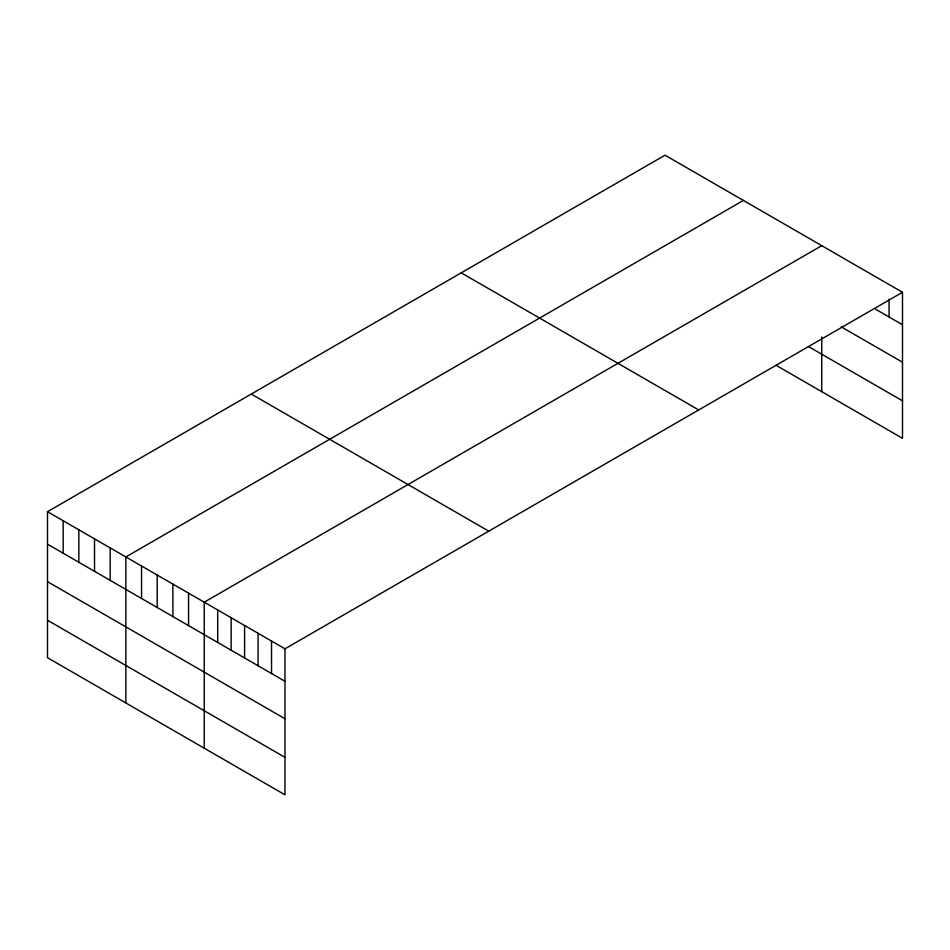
<?xml version="1.0" encoding="UTF-8"?>
<svg xmlns="http://www.w3.org/2000/svg" width="950" height="950" viewBox="0 0 950 950"><rect width="100%" height="100%" fill="white"/><g stroke="black" fill="none" stroke-linecap="round" stroke-linejoin="round"><path stroke-width="1.43" d="M47.5 511.706L284.976 648.814L284.976 794.818L47.5 657.709L47.5 511.706L665.024 155.183L902.5 292.291L902.5 438.294L775.948 365.228M743.387 200.426L125.863 556.949L125.863 702.953M821.762 245.67L204.238 602.193L204.238 748.196M284.976 648.814L902.5 292.291M875.591 309.213L902.5 324.758M841.332 326.907L902.5 362.223M808.498 346.548L902.5 400.829M461.237 272.84L698.713 409.949M251.287 394.06L488.763 531.157M47.5 544.172L284.976 681.281M47.5 581.638L284.976 718.746M47.5 620.243L284.976 757.352M889.046 299.274L889.046 316.979M821.762 337.048L821.762 391.673M271.522 641.048L271.522 673.502M258.067 633.282L258.067 665.736M244.601 625.504L244.601 657.97M231.147 617.738L231.147 650.204M217.692 609.971L217.692 642.426M188.563 593.144L188.563 625.611M172.888 584.096L172.888 616.562M157.213 575.047L157.213 607.513M141.538 565.998L141.538 598.464M110.188 547.901L110.188 580.367M94.525 538.852L94.525 571.318M78.85 529.803L78.85 562.269M63.175 520.754L63.175 553.221"/></g></svg>
